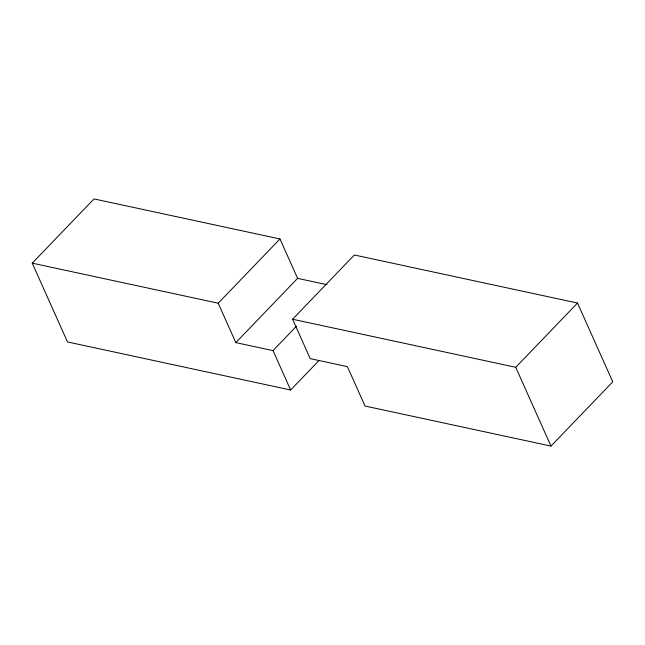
<?xml version="1.0" encoding="UTF-8"?>
<svg xmlns="http://www.w3.org/2000/svg" width="645" height="645" viewBox="0 0 645 645"><rect width="100%" height="100%" fill="white"/><g stroke="black" fill="none" stroke-linecap="round" stroke-linejoin="round"><path stroke-width="0.97" d="M319.098 360.41L290.637 390.007L67.491 341.947L32.25 263.16L94.025 198.918L279.978 238.972L297.595 278.366L326.959 284.687M32.25 263.16L218.203 303.214L279.978 238.972M218.203 303.214L235.828 342.608L297.595 278.366M292.588 319.235L354.363 254.993L577.509 303.053L612.75 381.84L550.975 446.082L365.022 406.028L347.405 366.634L310.213 358.628L292.588 319.235L515.734 367.295L550.975 446.082M235.828 342.608L273.02 350.614L296.619 326.072M515.734 367.295L577.509 303.053M273.02 350.614L290.637 390.007"/></g></svg>
